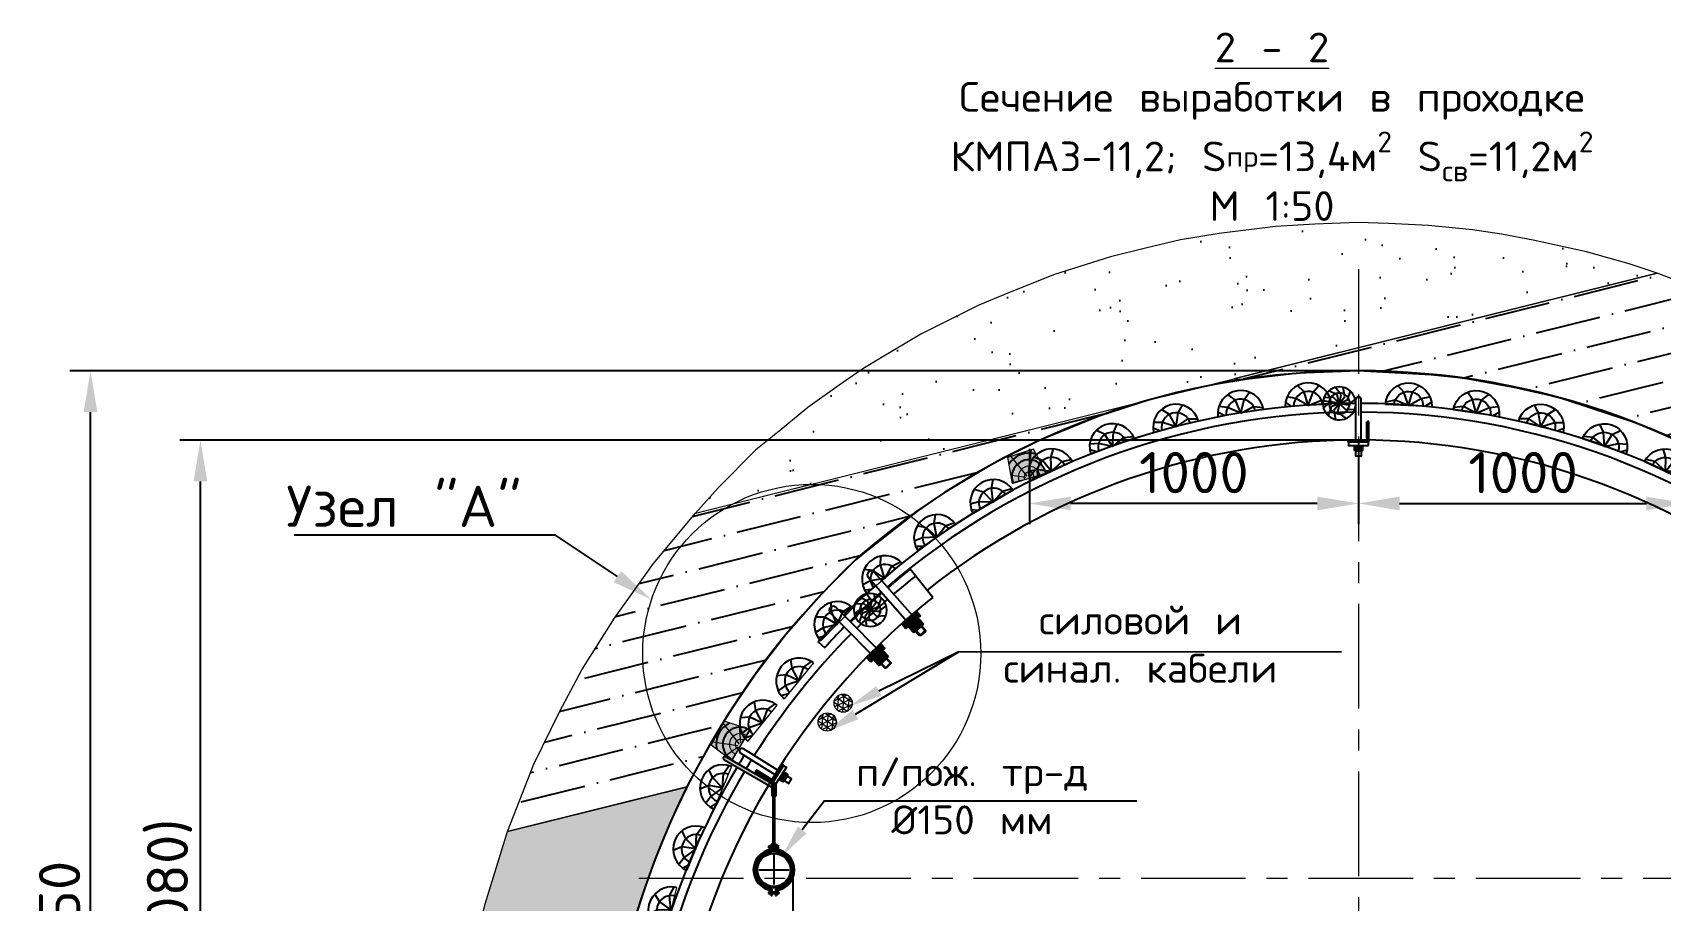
# Model space of a CAD drawing. Header units: millimetres. Extents: x 1757 to 4342, y -1901 to 53.
# Drawn here: x 3027.6 to 3126.4, y -975.7 to -923.1 of the extents above; entities that cross this region are included whole.
import ezdxf
from ezdxf import colors
from ezdxf.entities.mleader import LeaderData, LeaderLine
from ezdxf.math import Vec2, Vec3

# ---------------------------------------------------------------- set-up
doc = ezdxf.new("R2010")
doc.units = ezdxf.units.MM
doc.header["$LTSCALE"] = 0.1
doc.linetypes.add('IRA2', pattern=[4, 2, -1, 0, -1])
doc.linetypes.add('осеваяX2', pattern=[101.6, 63.5, -12.7, 12.7, -12.7])
for name, color, linetype in [('АП-112_22', 5, 'Continuous'), ('Д_Распорка', 7, 'Continuous'), ('Контур_112', 252, 'Continuous'), ('М16_Гайка_Конт', 7, 'Continuous'), ('М16_Планка', 7, 'Continuous'), ('М24_Гайка', 7, 'Continuous'), ('М24_Планка', 7, 'Continuous'), ('Ско_М16_СВП-22', 7, 'Continuous'), ('Ско_М24', 5, 'Continuous'), ('Уголок_63х63', 7, 'Continuous')]:
    doc.layers.add(name, color=color, linetype=linetype)
doc.styles.get("Standard").update_dxf_attribs({"font": 'txt.shx'})
doc.dimstyles.new('ISO-25', dxfattribs={"dimtxt": 2.5, "dimasz": 2.5, "dimexe": 1.25, "dimexo": 0, "dimtad": 1, "dimdec": 0, "dimtxsty": 'Standard', "dimcen": 2.5, "dimadec": 0, "dimazin": 0, "dimtfac": 1, "dimtdec": 0, "dimtmove": 0, "dimatfit": 3, "dimfxl": 1, "dimarcsym": 0})
pattern_1 = [(14, (-280787.5848, 279728.2447), (2.311551805, 2.2124337317), [3.96875, -0.79375, 0, -0.79375])]

# ---------------------------------------------------------------- blocks, each defined once
blk = doc.blocks.new('*D547')
at = {"color": 0, "lineweight": -2}
for p, q in [((3108.119, -947.793), (3036.575, -947.793)), ((3037.825, -1007.874), (3037.825, -950.293)), ((3066.321, -1010.374), (3036.575, -1010.374))]:
    blk.add_line(p, q, dxfattribs=at)
at = {"color": 0, "lineweight": 15}
for points in [[(3037.409, -950.293), (3038.242, -950.293), (3037.825, -947.793)], [(3037.409, -1007.874), (3038.242, -1007.874), (3037.825, -1010.374)]]:
    blk.add_solid(points, dxfattribs=at)
at = {"layer": 'Defpoints', "color": 0, "lineweight": 15}
for p in [(3037.825, -947.793), (3108.119, -947.793), (3066.321, -1010.374)]:
    blk.add_point(p, dxfattribs=at)
at = {"color": 0, "lineweight": 0, "insert": (3035.95, -979.083), "char_height": 2.5, "attachment_point": 5, "rotation": 90}
blk.add_mtext('2830(3080)', dxfattribs=at)
blk = doc.blocks.new('М16_Гайка')
at = {"layer": 'М16_Гайка_Конт'}
h = blk.add_hatch(color=253, dxfattribs=at)
h.paths.add_polyline_path([(1.9, -6.7, 0.267171), (1.9, -13.4), (1.9, -13.4), (14.3, -13.4), (14.3, -13.4, 0.267171), (14.3, -6.7)])
h.paths.add_polyline_path([(1.9, 6.7, 0.133362), (1.9, -6.7), (14.3, -6.7, 0.133362), (14.3, 6.7)])
h.paths.add_polyline_path([(1.9, 13.4), (1.9, 13.4, 0.267171), (1.9, 6.7), (14.3, 6.7, 0.267171), (14.3, 13.4), (14.3, 13.4)])
h.paths.add_polyline_path([(0, 10.1), (0, 0), (1, 0, -0.066387), (1.9, 6.7, -0.267171), (1.9, 13.4)])
h.paths.add_polyline_path([(0, 0), (0, -10), (1.9, -13.4, -0.267171), (1.9, -6.7, -0.066387), (1, 0)])
h.paths.add_polyline_path([(15.2, 0, -0.066387), (14.3, -6.7, -0.267171), (14.3, -13.4), (16.2, -10), (16.2, 0)])
h.paths.add_polyline_path([(14.3, 13.4, -0.267171), (14.3, 6.7, -0.066387), (15.2, 0), (16.2, 0), (16.2, 10.1)])
for p, q in [((1.9, 13.4), (0, 10.1)), ((0, 10.1), (0, -10)), ((0, 10.1), (0, -10)), ((0, 0), (1, 0)), ((1.9, 13.4), (14.3, 13.4)), ((14.3, 6.7), (1.9, 6.7)), ((14.3, 13.4), (16.2, 10.1)), ((15.2, 0), (16.2, 0)), ((16.2, 10.1), (16.2, -10)), ((16.2, 10.1), (16.2, -10)), ((1.9, -13.4), (0, -10)), ((14.3, -6.7), (1.9, -6.7)), ((14.3, -13.4), (1.9, -13.4)), ((14.3, -13.4), (16.2, -10))]:
    blk.add_line(p, q, dxfattribs=at)
for centre, radius, start, end in [((7.7, 10), 6.71, 149.9725, 209.9168), ((26.6, 0), 25.6, 164.8075, 195.1925), ((8.5, 10), 6.71, 330.0832, 29.9168), ((-10.4, 0), 25.6, 344.8075, 15.1925), ((7.7, -10), 6.71, 150.0832, 210.0275), ((8.5, -10), 6.71, 330.0832, 29.9168)]:
    blk.add_arc(centre, radius, start, end, dxfattribs=at)
blk = doc.blocks.new('Уголок_63х63')
blk.add_lwpolyline([(-6, 31.5), (-5.1, 31.5)])
at = {"layer": 'Уголок_63х63'}
for p, q in [((-6, 58.5), (-2.6, 63)), ((-6, 53.2), (0, 61.1)), ((-6, 13), (-6, 60.3)), ((-6, 47.9), (0, 55.9)), ((-6, 42.7), (0, 50.6)), ((0, 63), (-3.3, 63)), ((0, 0), (0, 63)), ((-63, 0), (-63, 3.3)), ((0, 0), (-63, 0)), ((-62.8, 4.4), (-62, 5.4)), ((-62.1, 0), (-57.6, 6)), ((-13, 6), (-60.3, 6)), ((-58.1, 0), (-53.6, 6)), ((-54.2, 0), (-49.6, 6)), ((-50.2, 0), (-45.6, 6)), ((-46.2, 0), (-41.7, 6)), ((-42.2, 0), (-37.7, 6)), ((-38.2, 0), (-33.7, 6)), ((-34.3, 0), (-29.7, 6)), ((-30.3, 0), (-25.7, 6)), ((-26.3, 0), (-21.8, 6)), ((-22.3, 0), (-17.8, 6)), ((-18.3, 0), (-13.8, 6)), ((-14.4, 0), (-8.7, 7.5)), ((-10.4, 0), (0, 13.7)), ((-6.5, 10.4), (0, 19)), ((-6.4, 0), (0, 8.5)), ((-6, 37.4), (0, 45.3)), ((-6, 32.1), (0, 40.1)), ((-6, 26.9), (0, 34.8)), ((-6, 21.6), (0, 29.5)), ((-6, 16.3), (0, 24.3)), ((-2.4, 0), (0, 3.2))]:
    blk.add_line(p, q, dxfattribs=at)
for centre, radius, start, end in [((-3.3, 60.3), 2.7, 90.0004, 180.0004), ((-60.3, 3.3), 2.7, 90.0004, 180.0004), ((-13, 13), 7, 270.0004, 0.0004)]:
    blk.add_arc(centre, radius, start, end, dxfattribs=at)
blk = doc.blocks.new('Хомут_М15_Проф')
at = {"layer": 'Ско_М16_СВП-22'}
for p, q in [((-38.7, 8), (-163, 8)), ((-38.7, -8), (-163, -8))]:
    blk.add_line(p, q, dxfattribs=at)
blk.add_arc((-163, 0), 8, 90, 270, dxfattribs=at)
blk = doc.blocks.new('A$C47E9096D')
at = {"layer": 'М24_Гайка'}
blk.add_hatch(color=253, dxfattribs=at).paths.add_polyline_path([(-69.3, 85.7), (-73.6, 88.2), (-105.2, 88.2), (-109.5, 85.7), (-109.5, 69.3), (-105.2, 66.8), (-73.6, 66.8), (-69.3, 69.3)])
for points in [[(-109.6, 85.7), (-105.2, 88.2)], [(-109.6, 85.7), (-109.6, 69.3)], [(-109.6, 69.3), (-105.2, 66.7)], [(-73.6, 88.2), (-105.2, 88.2)], [(-73.6, 66.7), (-105.2, 66.7)], [(-99.5, 85.7), (-99.5, 73.2)], [(-99.5, 69.3), (-99.5, 81.7)], [(-89.4, 88.2), (-89.4, 87)], [(-89.4, 66.7), (-89.4, 68)], [(-79.3, 85.7), (-79.3, 73.2)], [(-79.3, 69.3), (-79.3, 81.7)], [(-69.3, 85.7), (-73.6, 88.2)], [(-69.3, 69.3), (-73.6, 66.7)], [(-69.3, 85.7), (-69.3, 69.3)]]:
    blk.add_lwpolyline(points, dxfattribs=at)
at = {"layer": 'М24_Гайка', "color": 253}
blk.add_lwpolyline([(-73.6, 88.2), (-105.2, 88.2), (-109.5, 85.7), (-109.5, 69.3), (-105.2, 66.8), (-73.6, 66.8), (-69.3, 69.3), (-69.3, 85.7)], close=True, dxfattribs=at)
at = {"layer": 'М24_Гайка'}
for centre, radius, start, end in [((-104.5, 75.6), 11.3, 63.6373, 116.3627), ((-104.5, 79.4), 11.3, 243.6373, 296.3627), ((-89.4, 45.3), 41.7, 76.0034, 103.9966), ((-89.4, 109.7), 41.7, 256.0034, 283.9966), ((-74.3, 75.6), 11.3, 63.6373, 116.3627), ((-74.3, 79.4), 11.3, 243.6373, 296.3627)]:
    blk.add_arc(centre, radius, start, end, dxfattribs=at)
blk = doc.blocks.new('pfnzu')
at = {"color": 7, "lineweight": 0}
blk.add_line((142694.1, -82404), (142694.1, -82544.3), dxfattribs=at)
at = {"layer": 'Д_Распорка', "color": 253}
for p, q in [((142679.9, -82432.8), (142686.9, -82404.5)), ((142654.7, -82457.4), (142634.8, -82439)), ((142694.1, -82474.1), (142654.7, -82457.4)), ((142694.1, -82474.1), (142679.9, -82432.8)), ((142652.6, -82484.3), (142632.2, -82504.2)), ((142694.1, -82474.1), (142652.6, -82484.3)), ((142671.5, -82511.2), (142664.9, -82537.2)), ((142694.1, -82474.1), (142671.5, -82511.2)), ((142694.1, -82524.6), (142681.4, -82542.8))]:
    blk.add_line(p, q, dxfattribs=at)
at = {"layer": 'Д_Распорка', "color": 7}
blk.add_arc((142695.6, -82474.1), 70.2, 91.2316, 268.7684, dxfattribs=at)
at = {"layer": 'Д_Распорка', "color": 253}
blk.add_arc((142695.6, -82474.1), 44.2, 91.9563, 268.0437, dxfattribs=at)
blk = doc.blocks.new('*D542')
at = {"color": 0, "lineweight": -2}
for p, q in [((3073.778, -974.376), (3073.778, -980.804)), ((3089.821, -979.554), (3089.821, -978.304)), ((3076.278, -979.554), (3087.321, -979.554))]:
    blk.add_line(p, q, dxfattribs=at)
at = {"color": 0, "lineweight": 15}
for points in [[(3076.278, -979.138), (3076.278, -979.971), (3073.778, -979.554)], [(3087.321, -979.138), (3087.321, -979.971), (3089.821, -979.554)]]:
    blk.add_solid(points, dxfattribs=at)
at = {"layer": 'Defpoints', "color": 0, "lineweight": 15}
for p in [(3073.778, -974.376), (3089.821, -979.554), (3089.821, -979.554)]:
    blk.add_point(p, dxfattribs=at)
at = {"color": 0, "lineweight": 0, "insert": (3081.799, -977.679), "char_height": 2.5, "attachment_point": 5}
blk.add_mtext('800', dxfattribs=at)
blk = doc.blocks.new('*D552')
at = {"color": 0, "lineweight": -2}
for p, q in [((3108.119, -943.577), (3029.902, -943.577)), ((3031.152, -1007.874), (3031.152, -946.077)), ((3108.119, -1010.374), (3029.902, -1010.374))]:
    blk.add_line(p, q, dxfattribs=at)
at = {"color": 0, "lineweight": 15}
for points in [[(3030.735, -946.077), (3031.568, -946.077), (3031.152, -943.577)], [(3030.735, -1007.874), (3031.568, -1007.874), (3031.152, -1010.374)]]:
    blk.add_solid(points, dxfattribs=at)
at = {"layer": 'Defpoints', "color": 0, "lineweight": 15}
for p in [(3031.152, -943.577), (3108.119, -943.577), (3108.119, -1010.374)]:
    blk.add_point(p, dxfattribs=at)
at = {"color": 0, "lineweight": 0, "insert": (3029.277, -976.975), "char_height": 2.5, "attachment_point": 5, "rotation": 90}
blk.add_mtext('3350', dxfattribs=at)
blk = doc.blocks.new('*D558')
at = {"color": 0, "lineweight": -2}
for p, q in [((3088.143, -948.306), (3088.143, -952.877)), ((3108.119, -947.793), (3108.119, -952.877)), ((3105.619, -951.627), (3090.643, -951.627))]:
    blk.add_line(p, q, dxfattribs=at)
at = {"color": 0, "lineweight": 15}
for points in [[(3090.643, -951.21), (3090.643, -952.044), (3088.143, -951.627)], [(3105.619, -951.21), (3105.619, -952.044), (3108.119, -951.627)]]:
    blk.add_solid(points, dxfattribs=at)
at = {"layer": 'Defpoints', "color": 0, "lineweight": 15}
for p in [(3088.143, -948.306), (3108.119, -947.793), (3088.143, -951.627)]:
    blk.add_point(p, dxfattribs=at)
at = {"color": 0, "lineweight": 0, "insert": (3098.131, -949.752), "char_height": 2.5, "attachment_point": 5}
blk.add_mtext('1000', dxfattribs=at)
blk = doc.blocks.new('*D546')
at = {"color": 0, "lineweight": -2}
for p, q in [((3108.119, -947.793), (3108.119, -952.877)), ((3128.095, -948.31), (3128.095, -952.877)), ((3110.619, -951.627), (3125.595, -951.627))]:
    blk.add_line(p, q, dxfattribs=at)
at = {"color": 0, "lineweight": 15}
for points in [[(3110.619, -951.21), (3110.619, -952.044), (3108.119, -951.627)], [(3125.595, -951.21), (3125.595, -952.044), (3128.095, -951.627)]]:
    blk.add_solid(points, dxfattribs=at)
at = {"layer": 'Defpoints', "color": 0, "lineweight": 15}
for p in [(3108.119, -947.793), (3128.095, -948.31), (3128.095, -951.627)]:
    blk.add_point(p, dxfattribs=at)
at = {"color": 0, "lineweight": 0, "insert": (3118.107, -949.752), "char_height": 2.5, "attachment_point": 5, "rotation": 360}
blk.add_mtext('1000', dxfattribs=at)

msp = doc.modelspace()

# ---------------------------------------------------------------- hatches: boundary and pattern name
h = msp.add_hatch()
h.set_pattern_fill('AR-SAND', color=256, scale=0.1, angle=315, style=0)
h.set_pattern_definition([(352.5, (-280787.5848, 279728.2447), (3.34753489, 3.573813487), [0, -3.8608, 0, -4.318, 0, -4.1275]), (322.5, (-280787.585, 279728.2447), (8.24732851, 1.89010928), [0, -2.0828, 0, -3.4798, 0, -1.3335]), (282.5, (-280789.794, 279730.454), (5.60332312, -5.58299826), [0, -1.27, 0, -4.572, 0, -5.969]), (272.5, (-280789.794, 279730.454), (6.97550782, -3.82281109), [0, -0.635, 0, -2.9972, 0, -3.429])])
h.paths.add_polyline_path([(3067.867, -952.205), (3126.258, -937.647), (3124.554, -937.079), (3121.964, -936.355), (3118.73, -935.644), (3116.806, -935.291), (3115.041, -935.026), (3112.37, -934.753), (3109.933, -934.632), (3108.088, -934.571), (3105.471, -934.676), (3103.078, -934.818), (3099.664, -935.238), (3097.309, -935.637), (3095.186, -936.146), (3093.062, -936.656), (3089.674, -937.744), (3087.188, -938.727), (3085.071, -939.592), (3081.559, -941.353), (3079.106, -942.813), (3078.037, -943.45), (3076.589, -944.453), (3074.702, -945.808), (3072.947, -947.234), (3071.542, -948.376), (3069.261, -950.668)])
h = msp.add_hatch()
h.set_pattern_fill('ANSI36', color=256, scale=0.5, angle=329, style=0)
h.set_pattern_definition(pattern_1)
h.paths.add_polyline_path([(3100.546, -944.057), (3101.342, -944.081), (3104.424, -943.724), (3108.119, -943.577), (3113.269, -943.864), (3116.028, -944.256), (3120.207, -945.179), (3124.92, -946.741), (3127.275, -947.716), (3129.418, -948.783), (3133.747, -951.297), (3134.757, -952.017), (3145.62, -949.309), (3144.728, -948.445), (3142.607, -946.655), (3139.543, -944.386), (3135.791, -941.979), (3132.411, -940.181), (3129.536, -938.903), (3126.258, -937.647)])
h = msp.add_hatch()
h.set_pattern_fill('ANSI36', color=256, scale=0.5, angle=329, style=0)
h.set_pattern_definition(pattern_1)
h.paths.add_polyline_path([(3067.867, -952.205), (3094.95, -945.453), (3093.755, -945.856), (3092.09, -946.434), (3091.015, -946.845), (3089.269, -947.579), (3088.157, -948.091), (3086.101, -949.134), (3084.844, -949.837), (3083.171, -950.855), (3081.437, -952.043), (3077.586, -955.061), (3075.466, -957.191), (3073.387, -959.558), (3071.519, -961.974), (3069.894, -964.36), (3068.338, -966.969), (3067.359, -968.822), (3056.463, -971.538), (3058.073, -967.441), (3059.633, -964.22), (3060.986, -961.719), (3062.962, -958.585), (3065.322, -955.275)])
at = {"lineweight": 0}
for points in [[(3086.823, -948.835), (3087.099, -950.409), (3089.188, -949.77), (3088.384, -948.333)], [(3068.824, -966.276), (3070.106, -967.23), (3071.184, -965.33), (3069.612, -964.839)]]:
    msp.add_hatch(color=253, dxfattribs=at).paths.add_polyline_path(points)
h = msp.add_hatch(dxfattribs=at)
h.set_pattern_fill('NET3', scale=0.099995, angle=35, style=0)
h.set_pattern_definition([(145, (6005.19997, 640.72084), (0.182101877, 0.260068433), []), (85, (6005.19997, 640.72084), (0.31627681, -0.027670635), []), (25, (6005.19997, 640.72084), (0.13417493, -0.28773907), [])])
edge = h.paths.add_edge_path()
edge.add_arc((3076.841, -963.741), 0.554, 0, 360)
h = msp.add_hatch(dxfattribs=at)
h.set_pattern_fill('NET3', scale=0.099995, angle=35, style=0)
h.set_pattern_definition([(145, (6004.2333, 639.57632), (0.182101877, 0.260068433), []), (85, (6004.2333, 639.57632), (0.31627681, -0.027670635), []), (25, (6004.2333, 639.57632), (0.13417493, -0.28773907), [])])
edge = h.paths.add_edge_path()
edge.add_arc((3075.874, -964.886), 0.554, 0, 360)
at = {"lineweight": 0, "true_color": 0xffffff}
h = msp.add_hatch(color=7, dxfattribs=at)
edge = h.paths.add_edge_path()
edge.add_line((3069.602, -967.157), (3072.505, -968.835))
edge.add_line((3072.505, -968.835), (3072.51, -968.644))
edge.add_line((3072.51, -968.644), (3072.563, -968.634))
edge.add_line((3072.563, -968.634), (3069.703, -966.982))
edge.add_arc((3069.655, -967.071), 0.101, 61.40336, 238.55297)
msp.add_hatch(color=253).paths.add_polyline_path([(3056.463, -971.538), (3067.398, -968.812), (3066.355, -970.95), (3065.679, -972.568), (3065.005, -974.376), (3064.144, -976.999), (3063.389, -979.835), (3062.956, -981.907), (3062.73, -983.255), (3062.51, -984.81), (3062.324, -986.558), (3053.176, -988.848), (3053.23, -987.543), (3053.432, -984.957), (3053.729, -982.548), (3054.364, -978.998), (3055.104, -975.91)])
at = {"layer": 'М24_Планка'}
for points in [[(3081.3, -958.17), (3080.406, -958.959), (3080.639, -959.223), (3081.533, -958.434)], [(3079.121, -960.155), (3078.275, -960.995), (3078.523, -961.245), (3079.369, -960.405)]]:
    msp.add_hatch(color=7, dxfattribs=at).paths.add_polyline_path(points)

# ---------------------------------------------------------------- linework, layer by layer
at = {"color": 7, "linetype": 'осеваяX2', "lineweight": 15}
for p, q in [((3108.119, -937.405), (3108.119, -1017.129)), ((3152.069, -974.376), (3064.168, -974.376))]:
    msp.add_line(p, q, dxfattribs=at)
at = {"lineweight": 9}
for p, q in [((3088.253, -948.375), (3088.087, -949.97)), ((3087.017, -948.773), (3087.984, -949.973)), ((3088.857, -949.179), (3088.209, -949.958)), ((3087.925, -950.053), (3087.079, -949.924)), ((3069.546, -964.959), (3070.522, -966.231)), ((3070.537, -965.128), (3070.602, -966.139)), ((3068.922, -966.098), (3070.449, -966.305)), ((3070.461, -966.404), (3069.758, -966.892))]:
    msp.add_line(p, q, dxfattribs=at)
at = {"color": 7, "lineweight": 0}
for p, q in [((3087.131, -950.359), (3089.156, -949.821)), ((3070.095, -967.171), (3071.195, -965.388))]:
    msp.add_line(p, q, dxfattribs=at)
at = {"color": 7}
for p, q in [((3083.871, -960.618), (3077.577, -964.436)), ((3083.871, -960.618), (3079.003, -963.008)), ((3083.871, -960.618), (3107.099, -960.609)), ((3072.7, -968.961), (3072.576, -968.961)), ((3072.576, -968.961), (3072.576, -972.644)), ((3072.7, -972.644), (3072.7, -968.961)), ((3075.716, -969.677), (3074.358, -971.431)), ((3075.716, -969.677), (3094.659, -969.667)), ((3072.947, -972.424), (3072.312, -972.424)), ((3072.312, -972.424), (3072.312, -972.519)), ((3072.312, -972.519), (3072.947, -972.519)), ((3072.466, -972.381), (3072.391, -972.381)), ((3072.391, -972.381), (3072.391, -972.578)), ((3072.391, -972.578), (3072.466, -972.578)), ((3072.466, -972.578), (3072.466, -972.381)), ((3072.535, -972.319), (3072.469, -972.319)), ((3072.469, -972.319), (3072.469, -972.701)), ((3072.469, -972.701), (3072.535, -972.701)), ((3072.535, -972.701), (3072.535, -972.319)), ((3072.576, -972.644), (3072.7, -972.644)), ((3072.798, -972.323), (3072.732, -972.323)), ((3072.732, -972.323), (3072.732, -972.705)), ((3072.732, -972.705), (3072.798, -972.705)), ((3072.798, -972.705), (3072.798, -972.323)), ((3072.88, -972.381), (3072.805, -972.381)), ((3072.805, -972.381), (3072.805, -972.578)), ((3072.805, -972.578), (3072.88, -972.578)), ((3072.88, -972.578), (3072.88, -972.381)), ((3072.947, -975.204), (3072.312, -975.204)), ((3072.312, -975.204), (3072.312, -975.299)), ((3072.466, -975.161), (3072.391, -975.161)), ((3072.391, -975.161), (3072.391, -975.358)), ((3072.466, -975.358), (3072.466, -975.161)), ((3072.535, -975.021), (3072.469, -975.021)), ((3072.469, -975.021), (3072.469, -975.403)), ((3072.535, -975.403), (3072.535, -975.021)), ((3072.798, -975.017), (3072.732, -975.017)), ((3072.732, -975.017), (3072.732, -975.399)), ((3072.732, -975.025), (3072.732, -975.407)), ((3072.798, -975.399), (3072.798, -975.017)), ((3072.798, -975.407), (3072.798, -975.025)), ((3072.88, -975.161), (3072.805, -975.161)), ((3072.805, -975.161), (3072.805, -975.358)), ((3072.88, -975.358), (3072.88, -975.161)), ((3072.947, -975.299), (3072.947, -975.204)), ((3072.312, -975.299), (3072.947, -975.299)), ((3072.391, -975.358), (3072.466, -975.358)), ((3072.469, -975.403), (3072.535, -975.403)), ((3072.732, -975.399), (3072.798, -975.399)), ((3072.732, -975.407), (3072.798, -975.407)), ((3072.805, -975.358), (3072.88, -975.358))]:
    msp.add_line(p, q, dxfattribs=at)
at = {"color": 7, "linetype": 'Continuous'}
for p, q in [((3069.602, -967.157), (3072.505, -968.835)), ((3069.703, -966.982), (3072.563, -968.634)), ((3072.774, -968.644), (3072.51, -968.644)), ((3072.51, -968.644), (3072.51, -969.366)), ((3072.586, -968.703), (3072.53, -968.799)), ((3072.53, -968.799), (3072.586, -968.896)), ((3072.698, -968.703), (3072.586, -968.703)), ((3072.586, -968.896), (3072.698, -968.896)), ((3072.754, -968.799), (3072.698, -968.703)), ((3072.698, -968.896), (3072.754, -968.799)), ((3072.774, -969.364), (3072.774, -968.644)), ((3072.51, -969.366), (3072.576, -969.366)), ((3072.7, -969.364), (3072.774, -969.364))]:
    msp.add_line(p, q, dxfattribs=at)
at = {"color": 7, "linetype": 'IRA2', "ltscale": 20}
for p, q in [((3072.639, -972.912), (3072.639, -974.745)), ((3071.728, -973.858), (3073.562, -973.858)), ((3072.605, -973.858), (3072.672, -973.858)), ((3072.639, -973.891), (3072.639, -973.824))]:
    msp.add_line(p, q, dxfattribs=at)
at = {"color": 7, "lineweight": 0}
for points in [[(3067.867, -952.205), (3126.258, -937.647), (3124.554, -937.079), (3121.964, -936.355), (3118.73, -935.644), (3116.806, -935.291), (3115.041, -935.026), (3112.37, -934.753), (3109.933, -934.632), (3108.088, -934.571), (3105.471, -934.676), (3103.078, -934.818), (3099.664, -935.238), (3097.309, -935.637), (3095.186, -936.146), (3093.062, -936.656), (3089.674, -937.744), (3087.188, -938.727), (3085.071, -939.592), (3081.559, -941.353), (3079.106, -942.813), (3078.037, -943.45), (3076.589, -944.453), (3074.702, -945.808), (3072.947, -947.234), (3071.542, -948.376), (3069.261, -950.668), (3067.867, -952.205), (3067.867, -952.205), (3067.867, -952.205)], [(3100.546, -944.057), (3101.342, -944.081), (3104.424, -943.724), (3108.119, -943.577), (3113.269, -943.864), (3116.028, -944.256), (3120.207, -945.179), (3124.92, -946.741), (3127.275, -947.716), (3129.418, -948.783), (3133.747, -951.297), (3134.757, -952.017), (3145.62, -949.309), (3144.728, -948.445), (3142.607, -946.655), (3139.543, -944.386), (3135.791, -941.979), (3132.411, -940.181), (3129.536, -938.903), (3126.258, -937.647), (3100.546, -944.057)], [(3064.519, -975.753), (3065.389, -973.29), (3065.968, -971.846), (3066.624, -970.354), (3068.175, -967.264), (3069.367, -965.204), (3071.519, -961.974), (3073.387, -959.558), (3075.466, -957.191), (3077.586, -955.061), (3080.505, -952.689), (3082.908, -951.024), (3085.884, -949.252), (3088.795, -947.793), (3092.388, -946.325), (3095.491, -945.328), (3099.114, -944.459), (3101.611, -944.036), (3104.424, -943.724), (3108.119, -943.577), (3111.172, -943.678), (3114.486, -944.016), (3118.457, -944.743), (3121.062, -945.419), (3122.695, -945.926), (3125.443, -946.932), (3128.464, -948.276)], [(3067.867, -952.205), (3094.95, -945.453), (3093.755, -945.856), (3092.09, -946.434), (3091.015, -946.845), (3089.269, -947.579), (3088.157, -948.091), (3086.101, -949.134), (3084.844, -949.837), (3083.171, -950.855), (3081.437, -952.043), (3077.586, -955.061), (3075.466, -957.191), (3073.387, -959.558), (3071.519, -961.974), (3069.894, -964.36), (3068.338, -966.969), (3067.359, -968.822), (3056.463, -971.538), (3058.073, -967.441), (3059.633, -964.22), (3060.986, -961.719), (3062.962, -958.585), (3065.322, -955.275), (3067.867, -952.205)], [(3056.463, -971.538), (3067.398, -968.812), (3066.355, -970.95), (3065.679, -972.568), (3065.005, -974.376), (3064.144, -976.999), (3063.389, -979.835), (3062.956, -981.907), (3062.73, -983.255), (3062.51, -984.81), (3062.324, -986.558), (3053.176, -988.848), (3053.23, -987.543), (3053.432, -984.957), (3053.729, -982.548), (3054.364, -978.998), (3055.104, -975.91), (3056.463, -971.538)]]:
    msp.add_lwpolyline(points, dxfattribs=at)
for points in [[(3086.823, -948.835), (3087.099, -950.409), (3089.188, -949.77), (3088.384, -948.333)], [(3068.824, -966.276), (3070.106, -967.23), (3071.184, -965.33), (3069.612, -964.839)]]:
    msp.add_lwpolyline(points, close=True, dxfattribs=at)
for centre, radius in [((3074.935, -960.728), 10.261), ((3076.841, -963.741), 0.554), ((3075.874, -964.886), 0.554)]:
    msp.add_circle(centre, radius, dxfattribs=at)
at = {"color": 7, "linetype": 'Continuous'}
for radius in [0.115, 0.0468]:
    msp.add_circle((3072.642, -968.792), radius, dxfattribs=at)
at = {"color": 7}
for radius in [1.108, 1]:
    msp.add_circle((3072.639, -973.858), radius, dxfattribs=at)
for centre, radius, start, end in [((3088.125, -950.019), 1.449, 72.80863, 147.97768), ((3088.125, -950.019), 1.05, 10.91421, 198.88302), ((3070.583, -966.242), 1.449, 116.24622, 191.41527), ((3070.583, -966.242), 1.05, 54.35181, 242.32061)]:
    msp.add_arc(centre, radius, start, end)
at = {"lineweight": 9}
for centre, radius, start, end in [((3088.125, -950.019), 0.651, 8.46353, 201.3337), ((3088.125, -950.019), 0.306, 1.08333, 208.71391), ((3070.583, -966.242), 0.651, 51.90113, 244.7713), ((3070.583, -966.242), 0.306, 44.52092, 252.1515)]:
    msp.add_arc(centre, radius, start, end, dxfattribs=at)
at = {"color": 7}
for centre, radius, start, end in [((3069.655, -967.071), 0.101, 61.40336, 238.55297), ((3072.639, -973.858), 1.252, 97.79844, 262.20156), ((3072.639, -973.858), 1.175, 98.31333, 262.00743), ((3072.639, -973.858), 1.252, 277.2932, 82.7068), ((3072.639, -973.858), 1.175, 277.77432, 82.22568)]:
    msp.add_arc(centre, radius, start, end, dxfattribs=at)
for points in [[(3078.85, -962.712), (3079.156, -963.304), (3077.227, -963.927)], [(3077.404, -964.151), (3077.749, -964.721), (3075.867, -965.473)], [(3074.095, -971.227), (3074.622, -971.635), (3073.134, -973.013)]]:
    msp.add_solid(points, dxfattribs=at)
at = {"layer": 'АП-112_22', "color": 7}
for p, q in [((3082.281, -957.325), (3080.914, -955.604)), ((3075.756, -960.414), (3075.323, -960.018))]:
    msp.add_line(p, q, dxfattribs=at)
for centre, radius, start, end in [((3108.119, -989.971), 44.416, 90.20626, 130.6507), ((3108.119, -989.971), 44.416, 49.3493, 89.79348), ((3108.119, -989.971), 43.885, 90.20875, 130.6475), ((3108.119, -989.971), 43.885, 49.3525, 89.79099), ((3108.119, -989.971), 42.198, 90.2171, 128.36132), ((3108.119, -989.971), 42.198, 51.63868, 89.78263), ((3108.519, -990.375), 44.396, 128.44574, 130.69933), ((3108.519, -990.375), 43.867, 128.44574, 130.69672), ((3108.119, -989.971), 44.416, 131.26987, 134.70416), ((3108.119, -989.971), 43.885, 131.27415, 134.70234), ((3108.519, -990.375), 44.396, 131.31877, 134.70244), ((3108.519, -990.375), 43.867, 131.32363, 134.7006), ((3108.519, -990.375), 42.198, 128.44574, 130.68806), ((3108.119, -989.971), 44.416, 135.32333, 137.59433), ((3108.119, -989.971), 43.885, 135.32899, 137.59433), ((3108.519, -990.375), 42.198, 131.33977, 134.69449), ((3108.519, -990.375), 43.867, 135.32751, 147.68512), ((3108.519, -990.375), 42.198, 135.3462, 180), ((3108.519, -990.375), 44.396, 148.10158, 148.90203), ((3108.519, -990.375), 43.867, 148.10306, 148.88905), ((3108.519, -990.375), 44.396, 149.1632, 180), ((3108.519, -990.375), 43.867, 149.15338, 180)]:
    msp.add_arc(centre, radius, start, end, dxfattribs=at)
at = {"layer": 'Д_Распорка', "color": 7}
for p, q in [((3107.062, -945.032), (3106.733, -944.582)), ((3107.287, -945.135), (3107.197, -944.584)), ((3106.433, -945.463), (3105.989, -945.801)), ((3106.578, -945.181), (3106.021, -945.209)), ((3106.817, -945.041), (3106.322, -944.785)), ((3106.959, -945.556), (3106.433, -945.463)), ((3106.959, -945.556), (3106.467, -945.764)), ((3106.959, -945.556), (3106.578, -945.181)), ((3106.959, -945.556), (3106.63, -945.977)), ((3106.959, -945.556), (3106.817, -945.041)), ((3106.959, -945.556), (3106.842, -946.077)), ((3106.921, -945.571), (3107.451, -945.348)), ((3106.959, -945.556), (3107.062, -945.032)), ((3106.959, -945.556), (3107.287, -945.135)), ((3106.973, -945.57), (3107.34, -945.93)), ((3107.032, -945.569), (3107.485, -945.648)), ((3107.451, -945.348), (3107.639, -944.823)), ((3107.485, -945.648), (3107.928, -945.311)), ((3106.467, -945.764), (3106.278, -946.288)), ((3106.63, -945.977), (3106.721, -946.527)), ((3106.842, -946.077), (3107.369, -946.467)), ((3107.34, -945.93), (3107.897, -945.903)), ((3108.1, -946.07), (3108.13, -946.086)), ((3078.345, -957.57), (3077.85, -957.315)), ((3078.59, -957.561), (3078.261, -957.111)), ((3078.815, -957.664), (3078.725, -957.114)), ((3078.979, -957.877), (3079.167, -957.352)), ((3077.961, -957.992), (3077.517, -958.33)), ((3078.106, -957.711), (3077.549, -957.738)), ((3077.995, -958.293), (3077.806, -958.818)), ((3078.487, -958.085), (3077.961, -957.992)), ((3078.487, -958.085), (3077.995, -958.293)), ((3078.487, -958.085), (3078.106, -957.711)), ((3078.487, -958.085), (3078.158, -958.506)), ((3078.487, -958.085), (3078.345, -957.57)), ((3078.487, -958.085), (3078.37, -958.606)), ((3078.449, -958.101), (3078.979, -957.877)), ((3078.487, -958.085), (3078.59, -957.561)), ((3078.487, -958.085), (3078.815, -957.664)), ((3078.501, -958.1), (3078.868, -958.46)), ((3078.56, -958.098), (3079.013, -958.178)), ((3078.868, -958.46), (3079.425, -958.432)), ((3079.013, -958.178), (3079.456, -957.84)), ((3077.463, -958.673), (3077.469, -958.681)), ((3078.158, -958.506), (3078.249, -959.057)), ((3078.37, -958.606), (3078.897, -958.997))]:
    msp.add_line(p, q, dxfattribs=at)
for centre, radius, start, end in [((3106.959, -945.556), 1, 90, 288.66291), ((3106.959, -945.556), 1, 288.66291, 90), ((3106.959, -945.556), 0.63, 90, 301.28112), ((3106.959, -945.556), 0.63, 300.54646, 90), ((3078.487, -958.085), 1, 90, 288.66291), ((3078.487, -958.085), 0.63, 90, 301.28112), ((3078.487, -958.085), 1, 288.66291, 90), ((3078.487, -958.085), 0.63, 300.54646, 90)]:
    msp.add_arc(centre, radius, start, end, dxfattribs=at)
at = {"layer": 'Контур_112', "color": 7}
for centre, radius, start, end in [((3108.119, -989.975), 46.398, 49.36208, 130.63792), ((3111.531, -990.97), 49.413, 132.88886, 179.3098)]:
    msp.add_arc(centre, radius, start, end, dxfattribs=at)
at = {"layer": 'М16_Планка', "color": 7}
for points in [[(3108.718, -948.113), (3108.718, -947.913), (3107.518, -947.913), (3107.518, -948.113), (3108.718, -948.113)], [(3072.758, -968.641), (3072.588, -968.535), (3073.225, -967.518), (3073.394, -967.624), (3072.758, -968.641)]]:
    msp.add_lwpolyline(points, dxfattribs=at)
at = {"layer": 'М24_Планка', "color": 7}
for points in [[(3080.639, -959.228), (3080.4, -958.958), (3081.3, -958.164), (3081.538, -958.434), (3080.639, -959.228)], [(3078.523, -961.251), (3078.269, -960.995), (3079.121, -960.15), (3079.374, -960.405), (3078.523, -961.251)]]:
    msp.add_lwpolyline(points, dxfattribs=at)
for points in [[(3080.639, -959.223), (3080.406, -958.959), (3081.3, -958.17), (3081.533, -958.434)], [(3078.523, -961.245), (3078.275, -960.995), (3079.121, -960.155), (3079.369, -960.405)]]:
    msp.add_lwpolyline(points, close=True, dxfattribs=at)
at = {"layer": 'Ско_М16_СВП-22', "color": 7}
for p, q in [((3107.959, -947.793), (3107.959, -945.307)), ((3108.279, -947.793), (3108.279, -945.307))]:
    msp.add_line(p, q, dxfattribs=at)
for points in [[(3108.279, -948.437), (3108.279, -948.751), (3107.959, -948.751), (3107.959, -948.437)], [(3108.119, -948.735), (3108.119, -948.751)], [(3073.266, -968.44), (3073.532, -968.607), (3073.702, -968.336), (3073.435, -968.169)], [(3073.603, -968.463), (3073.617, -968.472)]]:
    msp.add_lwpolyline(points, dxfattribs=at)
msp.add_arc((3108.119, -945.307), 0.16, 359.99998, 179.99998, dxfattribs=at)
at = {"layer": 'Ско_М24', "color": 7}
for p, q in [((3078.349, -956.09), (3081.482, -959.64)), ((3078.709, -955.772), (3081.842, -959.322)), ((3076.052, -958.252), (3079.389, -961.612)), ((3076.393, -957.914), (3079.73, -961.274)), ((3081.006, -958.375), (3080.646, -958.692)), ((3081.842, -959.322), (3081.482, -959.64)), ((3081.838, -959.393), (3081.553, -959.644)), ((3081.842, -959.322), (3081.838, -959.393)), ((3078.839, -960.377), (3078.498, -960.715)), ((3081.553, -959.644), (3081.482, -959.64)), ((3079.73, -961.274), (3079.389, -961.612)), ((3079.729, -961.345), (3079.46, -961.612)), ((3079.73, -961.274), (3079.729, -961.345)), ((3079.46, -961.612), (3079.389, -961.612))]:
    msp.add_line(p, q, dxfattribs=at)
for points in [[(3081.838, -959.393), (3080.968, -958.408)], [(3081.553, -959.644), (3080.683, -958.659)], [(3079.729, -961.345), (3078.804, -960.412)], [(3081.662, -959.481), (3081.695, -959.519)], [(3079.46, -961.612), (3078.534, -960.68)], [(3079.559, -961.443), (3079.595, -961.478)]]:
    msp.add_lwpolyline(points, dxfattribs=at)
for centre, start, end in [((3078.546, -955.95), 41.42971, 221.42971), ((3076.24, -958.101), 44.80462, 224.80462)]:
    msp.add_arc(centre, 0.24, start, end, dxfattribs=at)

# ---------------------------------------------------------------- block references
at = {"color": 7, "lineweight": 0, "yscale": 0.01999905100092292, "zscale": 0.019999051}
for p, xscale, rotation in [((4321.921, 2115.499), 0.0199990510046742, 278.285450690536), ((4624.322, 1979.432), 0.01999905101125685, 272.5804482809184), ((1591.914, 1979.432), -0.01999905100119624, 87.41956532256512), ((1894.316, 2115.499), -0.01999905098764722, 81.71456295244082), ((4011.47, 2219.763), 0.01999905099048551, 283.9204384348953), ((2204.766, 2219.763), -0.01999905101419085, 76.07957515464312), ((3711.123, 2289.517), 0.01999905100524699, 289.2216719832809), ((2505.113, 2289.517), -0.01999905100408077, 70.77834170252065), ((3368.719, 2334.583), 0.01999905099365511, 295.1673064716716), ((2847.517, 2334.583), -0.01999905100576223, 64.83270717924455), ((3082.221, 2344.568), 0.01999905100965227, 300.0916526456069), ((2837.343, 2333.311), 0.01999905100177331, 304.2928661793649), ((2461.409, 2281.495), 0.01999905099058829, 310.8326979248462), ((2187.865, 2215.119), 0.01999905098332709, 315.6668829407715), ((1896.451, 2116.157), 0.01999905101146439, 320.9613541190241), ((1894.242, 2113.594), 0.01999905101146439, 320.9613541190241), ((1057.976, 1642.272), 0.0199990509921551, 337.6365604612949), ((1056.343, 1638.557), 0.0199990509921551, 337.6365604612949), ((680.267, 1297.657), 0.01999905100690059, 346.40591101911)]:
    msp.add_blockref('pfnzu', p, dxfattribs=dict(at, xscale=xscale, rotation=rotation))
at = {"color": 7, "extrusion": (0, 0, -1), "xscale": 0.01999905100092292, "yscale": 0.01999905100092292, "zscale": -0.019999051, "rotation": 270}
msp.add_blockref('Уголок_63х63', (-3108.749, -947.913), dxfattribs=at)
at = {"color": 7, "xscale": 0.01999905098276269, "yscale": 0.01999905100092292, "zscale": 0.019999051, "rotation": 327.9785709503664}
msp.add_blockref('Уголок_63х63', (3072.572, -968.562), dxfattribs=at)
at = {"layer": 'М16_Гайка_Конт', "color": 7, "extrusion": (0, 0, -1), "xscale": 0.01999905100092292, "yscale": 0.01999905100092292, "zscale": -0.019999051, "rotation": 270}
msp.add_blockref('М16_Гайка', (-3108.119, -948.113), dxfattribs=at)
at = {"layer": 'М16_Гайка_Конт', "xscale": 0.01999905098276269, "yscale": 0.01999905100092292, "zscale": 0.019999051, "rotation": 327.9785709503664}
msp.add_blockref('М16_Гайка', (3073.076, -968.133), dxfattribs=at)
at = {"layer": 'М24_Гайка', "color": 7, "yscale": 0.01999905100092292, "zscale": 0.019999051}
for p, xscale, rotation in [((3083.648, -959.029), 0.01999905099340455, 41.42970738347192), ((3081.516, -960.875), 0.01999905100397495, 44.80461592492941)]:
    msp.add_blockref('A$C47E9096D', p, dxfattribs=dict(at, xscale=xscale, rotation=rotation))
at = {"layer": 'Ско_М16_СВП-22', "color": 7, "xscale": 0.01999905098276269, "yscale": 0.01999905100092292, "zscale": 0.019999051, "rotation": 327.9785709503664}
msp.add_blockref('Хомут_М15_Проф', (3073.46, -968.374), dxfattribs=at)

# ---------------------------------------------------------------- texts
at = {"color": 7, "lineweight": 0, "attachment_point": 5}
for s, insert, char_height, width in [('\\A1;{\\H1.44x;\\L2 - 2\\l\\PСечение выработки в проходке\\PКМПА3-11,2; S\\H0.69442x;пр\\H1.4401x;=13,4м\\H0.7x;\\S2^ ;\\H1.4285x; S\\H0.7x;\\S^ св;\\H1.4286x;=11,2м\\H0.7x;\\S2^ ;\\H1.4286x;\\PМ 1:50}', (3102.868, -928.77), 1.249941, 51.89635), ('силовой и\\Pсинал. кабели', (3094.883, -960.164), 1.74992, 18.05981), ('п/пож. тр-д\\P%%C150 мм', (3084.661, -969.364), 1.74992, 18.05981)]:
    msp.add_mtext(s, dxfattribs=dict(at, insert=insert, char_height=char_height, width=width))

# ---------------------------------------------------------------- dimensions: what is measured, and where the dimension line sits
at = {"color": 7, "lineweight": 0}
for base, p1, p2, angle, text, picture, middle in [((3031.152, -943.577), (3108.119, -1010.374), (3108.119, -943.577), 90, '3350', '*D552', (3029.277, -976.975)), ((3037.825, -947.793), (3066.321, -1010.374), (3108.119, -947.793), 90, '2830(3080)', '*D547', (3035.95, -979.083)), ((3128.095, -951.627), (3108.119, -947.793), (3128.095, -948.31), 180, '1000', '*D546', (3118.107, -949.752))]:
    dim = msp.add_linear_dim(base=base, p1=p1, p2=p2, angle=angle, text=text, dimstyle='ISO-25', dxfattribs=at)
    dim.commit()
    dim.dimension.update_dxf_attribs({"geometry": picture, "text_midpoint": middle})
for base, p1, p2, text, picture, middle in [((3088.143, -951.627), (3108.119, -947.793), (3088.143, -948.306), '1000', '*D558', (3098.131, -949.752)), ((3089.821, -979.554), (3073.778, -974.376), (3089.821, -979.554), '800', '*D542', (3081.799, -977.679))]:
    dim = msp.add_linear_dim(base=base, p1=p1, p2=p2, text=text, dimstyle='ISO-25', dxfattribs=at)
    dim.commit()
    dim.dimension.update_dxf_attribs({"geometry": picture, "text_midpoint": middle})

# ---------------------------------------------------------------- leaders
ml = msp.add_multileader_mtext('Standard', dxfattribs=at)
ml.set_content('\\A1;Узел "А"', color=7)
ml.set_leader_properties()
ml.build(insert=Vec2(0, 0))
ml.multileader.update_dxf_attribs({"text_right_attachment_type": 6, "dogleg_length": 0.05, "arrow_head_size": 2.5})
ctx = ml.context
ctx.base_point, ctx.char_height, ctx.arrow_head_size, ctx.plane_origin = Vec3(3037.839, -952.046), 2.4999, 2.5, Vec3(3065.208, -957.458)
ctx.right_attachment, ctx.text_align_type = 6, 2
notes = []
notes.append((ctx, [(0, (1, 1, 0), (3059.388, -953.546), (-1, 0), 0.05, [(0, [(3065.208, -957.458)], 0, [])])]))
ctx.mtext.insert, ctx.mtext.alignment, ctx.mtext.flow_direction = Vec3(3057.338, -950.546), 3, 5
for ctx, leaders in notes:
    for number, flags, end, landing, length, lines in leaders:
        leader = LeaderData()
        leader.index, (leader.has_last_leader_line, leader.has_dogleg_vector, leader.attachment_direction) = number, flags
        leader.last_leader_point, leader.dogleg_vector, leader.dogleg_length = Vec3(end), Vec3(landing), length
        for number, points, colour, breaks in lines:
            line = LeaderLine()
            line.index, line.vertices, line.color, line.breaks = number, Vec3.list(points), colors.encode_raw_color(colour), breaks
            leader.lines.append(line)
        ctx.leaders.append(leader)

doc.saveas('drawing.dxf')
